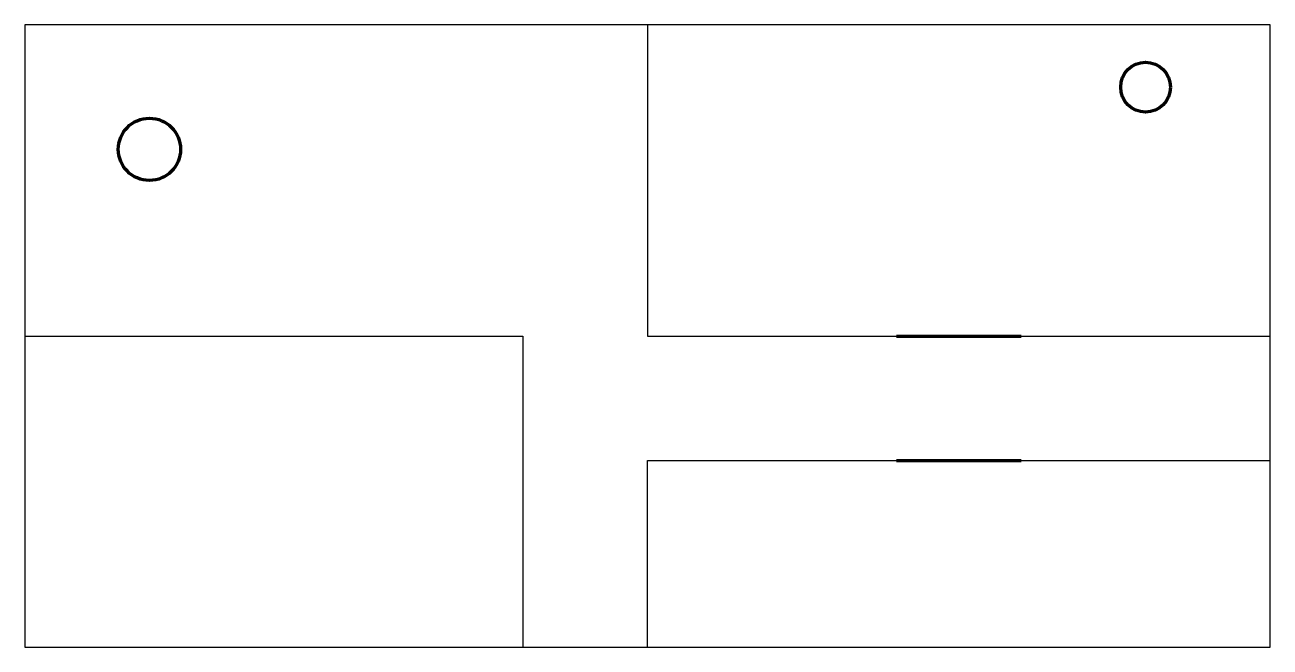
# Model space of a CAD drawing. Header units: millimetres. Extents: x 0 to 200, y 0 to 100.
import ezdxf

# ---------------------------------------------------------------- set-up
doc = ezdxf.new("R2010")
doc.units = ezdxf.units.MM
doc.layers.add('CapaContorn', color=250, linetype='CONTINUOUS')
doc.layers.add('CapaParets', color=250, linetype='CONTINUOUS')
for name, color, linetype, lineweight in [('CapaObjectiu', 250, 'CONTINUOUS', 100), ('CapaPorta', 250, 'CONTINUOUS', 100), ('CapaRobot', 250, 'CONTINUOUS', 100)]:
    doc.layers.add(name, color=color, linetype=linetype, lineweight=lineweight)

msp = doc.modelspace()

# ---------------------------------------------------------------- linework, layer by layer
at = {"layer": 'CapaContorn', "color": 250}
for p, q in [((200, 100), (0, 100)), ((0, 100), (0, 0)), ((200, 0), (200, 100)), ((0, 0), (200, 0))]:
    msp.add_line(p, q, dxfattribs=at)
at = {"layer": 'CapaObjectiu', "color": 2}
msp.add_circle((180, 90), 4, dxfattribs=at)
at = {"layer": 'CapaParets', "color": 250}
for p, q in [((100, 100), (100, 50)), ((0, 50), (80, 50)), ((80, 50), (80, 0)), ((100, 50), (200, 50)), ((100, 0), (100, 30)), ((100, 30), (200, 30))]:
    msp.add_line(p, q, dxfattribs=at)
at = {"layer": 'CapaPorta', "color": 3}
for p, q in [((140, 50), (160, 50)), ((140, 30), (160, 30))]:
    msp.add_line(p, q, dxfattribs=at)
at = {"layer": 'CapaRobot', "color": 5}
msp.add_circle((20, 80), 5, dxfattribs=at)

doc.saveas('drawing.dxf')
